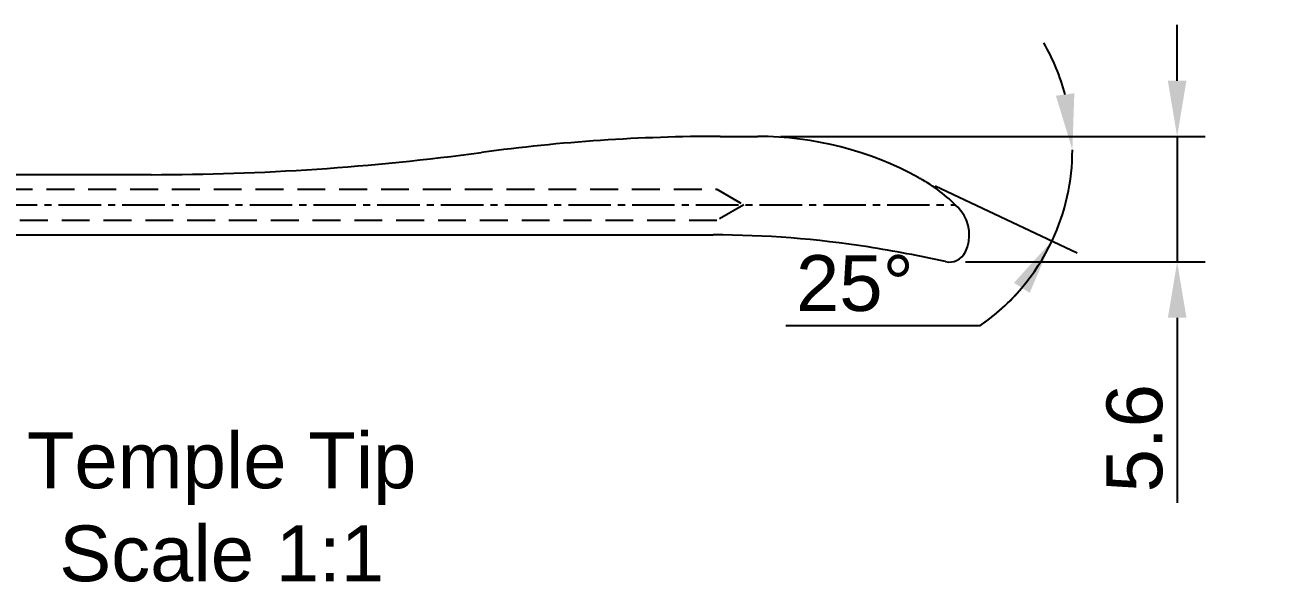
# Model space of a CAD drawing. Header units: millimetres. Extents: x 1233 to 2351, y 1180 to 1535.
# Drawn here: x 2208.6 to 2264.5, y 1286.7 to 1311.7 of the extents above; entities that cross this region are included whole.
import ezdxf

# ---------------------------------------------------------------- set-up
doc = ezdxf.new("R2010")
doc.units = ezdxf.units.MM
doc.linetypes.add('CENTER2', pattern=[28.575, 19.05, -3.175, 3.175, -3.175])
doc.linetypes.add('HIDDEN2', pattern=[0.1875, 0.125, -0.0625])
for name, color, linetype in [('Center Line', 2, 'CENTER2'), ('Dimension', 3, 'Continuous'), ('Hidden Line', 1, 'HIDDEN2')]:
    doc.layers.add(name, color=color, linetype=linetype)
doc.layers.add('绘图层', color=7, linetype='Continuous', lineweight=15)
doc.styles.get("Standard").update_dxf_attribs({"font": 'arial.ttf'})
doc.styles.add('宋体', font='SimSun.ttf')
doc.styles.add('样式 1', font='romant.shx')
doc.dimstyles.new('ISO-25$0', dxfattribs={"dimtxt": 2.5, "dimasz": 2.5, "dimexe": 0.5, "dimexo": 1, "dimgap": 1, "dimtad": 0, "dimtih": 1, "dimtoh": 1, "dimdec": 1, "dimzin": 10, "dimdsep": 46, "dimlunit": 6, "dimtxsty": '样式 1', "dimcen": 0, "dimclrd": 256, "dimclre": 256, "dimclrt": 7, "dimazin": 0, "dimtfac": 1, "dimtdec": 1, "dimtofl": 0, "dimtmove": 0, "dimatfit": 0, "dimfxl": 1, "dimtolj": 1, "dimtzin": 10, "dimarcsym": 0})
doc.dimstyles.new('ISO-25$2', dxfattribs={"dimscale": 0, "dimtxt": 1.8, "dimasz": 1.5, "dimexe": 1, "dimexo": 1, "dimgap": 1, "dimtad": 0, "dimtih": 1, "dimtoh": 1, "dimrnd": 0.0005, "dimzin": 1, "dimdsep": 46, "dimtxsty": 'Standard', "dimcen": 0, "dimclrd": 256, "dimclre": 256, "dimclrt": 256, "dimadec": 0, "dimazin": 0, "dimtfac": 1, "dimtofl": 0, "dimtmove": 0, "dimatfit": 3, "dimfxl": 1, "dimtolj": 1, "dimtzin": 0, "dimlwe": 9, "dimarcsym": 0})

# ---------------------------------------------------------------- blocks, each defined once
blk = doc.blocks.new('*D164')
at = {"layer": 'Defpoints', "color": 0, "transparency": 16777216}
for p in [(2241.876, 1306.671), (2250.172, 1301.051), (2260.291, 1301.051)]:
    blk.add_point(p, dxfattribs=at)
at = {"layer": 'Dimension', "color": 0, "lineweight": -2, "transparency": 16777216}
for p, q in [((2260.291, 1309.171), (2260.291, 1311.671)), ((2242.501, 1306.671), (2261.541, 1306.671)), ((2260.291, 1306.671), (2260.291, 1301.051)), ((2250.797, 1301.051), (2261.541, 1301.051)), ((2260.291, 1298.551), (2260.291, 1290.251))]:
    blk.add_line(p, q, dxfattribs=at)
at = {"layer": 'Dimension', "color": 0, "transparency": 16777216}
for points in [[(2259.875, 1309.171), (2260.708, 1309.171), (2260.291, 1306.671)], [(2259.875, 1298.551), (2260.708, 1298.551), (2260.291, 1301.051)]]:
    blk.add_solid(points, dxfattribs=at)
at = {"layer": 'Dimension', "color": 0, "transparency": 16777216, "insert": (2258.39, 1293.151), "char_height": 2.5, "attachment_point": 5, "rotation": 90}
blk.add_mtext('5.6', dxfattribs=at)
blk = doc.blocks.new('*D165')
at = {"layer": 'Defpoints', "color": 0, "transparency": 16777216}
for p in [(2242.72, 1306.076), (2264.546, 1306.076), (2248.004, 1305.14), (2248.876, 1304.729), (2255.491, 1304.675)]:
    blk.add_point(p, dxfattribs=at)
at = {"layer": 'Dimension', "color": 0, "lineweight": -2, "transparency": 16777216}
for p, q in [((2249.441, 1304.463), (2255.811, 1301.459)), ((2251.441, 1298.184), (2242.743, 1298.184))]:
    blk.add_line(p, q, dxfattribs=at)
for start, end in [(15.0031, 30.0062), (334.7553, 0), (304.4839, 334.7553), (304.7491, 319.7522)]:
    blk.add_arc((2246.02, 1306.076), 9.575, start, end, dxfattribs=at)
at = {"layer": 'Dimension', "color": 0, "transparency": 16777216}
for points in [[(2255.681, 1308.609), (2254.855, 1308.5), (2255.594, 1306.076)], [(2252.977, 1300.115), (2253.678, 1299.665), (2254.68, 1301.993)]]:
    blk.add_solid(points, dxfattribs=at)
at = {"layer": 'Dimension', "color": 0, "transparency": 16777216, "insert": (2245.842, 1300.085), "char_height": 2.5, "attachment_point": 5}
blk.add_mtext('25°', dxfattribs=at)

msp = doc.modelspace()

# ---------------------------------------------------------------- linework, layer by layer
for p, q in [((2239.80824, 1306.67608), (2241.48511, 1306.67608)), ((2214.28993, 1304.96119), (2176.34918, 1304.96119)), ((2176.34918, 1302.26119), (2239.48844, 1302.26119))]:
    msp.add_line(p, q)
for centre, radius, start, end in [((2239.80824, 1226.67608), 80, 90, 97.6892279), ((2241.48511, 1291.67608), 15, 61.186053, 90), ((2214.28993, 1415.68119), 110.72, 270, 277.6892279), ((2238.17023, 1285.64981), 21.87781, 60.702393, 61.186053), ((2245.13713, 1298.29274), 7.44364, 43.40156, 59.847919), ((2249.93128, 1302.82659), 0.84518, 37.764114, 43.40156), ((2249.20322, 1302.26258), 1.76615, 334.368604, 37.764114), ((2239.48844, 1257.26119), 45, 81.112248, 90), ((2238.0914, 1248.32736), 54.04241, 77.379226, 81.112248), ((2250.0743, 1301.84464), 0.8, 257.379226, 334.368604)]:
    msp.add_arc(centre, radius, start, end)
at = {"layer": 'Center Line', "ltscale": 0.1}
msp.add_line((2175.84918, 1303.61119), (2250.345, 1303.61119), dxfattribs=at)
at = {"layer": 'Hidden Line', "color": 1, "ltscale": 10}
for p, q in [((2175.84918, 1304.31119), (2239.65663, 1304.31119)), ((2239.65663, 1304.31119), (2240.85663, 1303.61119)), ((2240.85663, 1303.61119), (2239.65663, 1302.91119)), ((2239.65663, 1302.91119), (2175.84918, 1302.91119))]:
    msp.add_line(p, q, dxfattribs=at)

# ---------------------------------------------------------------- texts
at = {"layer": '绘图层', "color": 4, "linetype": 'ByBlock', "lineweight": 9, "insert": (2217.45149, 1290.05552), "char_height": 2.5, "width": 31.5629841, "attachment_point": 5, "style": '宋体'}
msp.add_mtext('{\\fArial|b0|i0|c0|p34;Temple Tip\\PScale 1:1}', dxfattribs=at)

# ---------------------------------------------------------------- dimensions: what is measured, and where the dimension line sits
at = {"layer": 'Dimension'}
dim = msp.add_linear_dim(base=(2260.29139, 1301.05068), p1=(2241.87578, 1306.67099), p2=(2250.17245, 1301.05068), angle=90, dimstyle='ISO-25$0', override={"dimexe": 1.25, "dimexo": 0.625, "dimgap": 0.625, "dimtad": 1, "dimtih": 0, "dimtoh": 0, "dimzin": 8, "dimlunit": 2, "dimtxsty": 'Standard', "dimcen": 2.5, "dimclrd": 0, "dimclre": 0, "dimclrt": 0, "dimadec": 0, "dimtp": 0.2, "dimtm": 0.2, "dimtdec": 2, "dimtofl": 1, "dimatfit": 3, "dimtolj": 0, "dimtzin": 8}, dxfattribs=at)
dim.commit()
dim.dimension.update_dxf_attribs({"geometry": '*D164', "text_midpoint": (2258.38996, 1293.15079)})
dim = msp.add_angular_dim_2l(base=(2255.49126, 1304.6749), line1=((2242.72009, 1306.07606), (2264.54595, 1306.07606)), line2=((2248.00411, 1305.14036), (2248.87605, 1304.72922)), dimstyle='ISO-25$2', override={"dimscale": 1, "dimtxt": 2.5, "dimasz": 2.5, "dimexe": 1.25, "dimexo": 0.625, "dimgap": 0.625, "dimtad": 1, "dimdec": 1, "dimrnd": 0, "dimzin": 8, "dimpost": '<>', "dimcen": 2.5, "dimclrd": 0, "dimclre": 0, "dimclrt": 0, "dimtofl": 1, "dimtolj": 0, "dimtzin": 8, "dimlwe": 65534}, dxfattribs=at)
dim.commit()
dim.dimension.update_dxf_attribs({"geometry": '*D165', "text_midpoint": (2245.84203, 1300.08524)})

doc.saveas('drawing.dxf')
